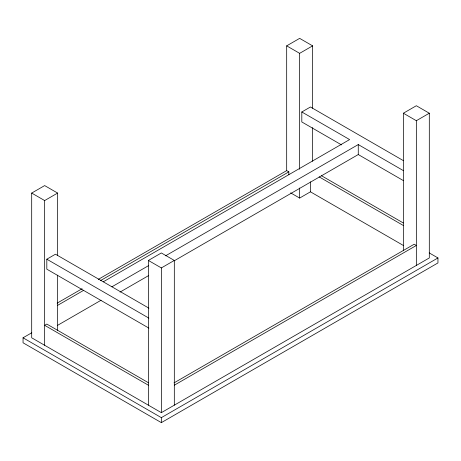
<?xml version="1.0" encoding="UTF-8"?>
<svg xmlns="http://www.w3.org/2000/svg" width="461" height="461" viewBox="0 0 461 461"><rect width="100%" height="100%" fill="white"/><g stroke="black" fill="none" stroke-linecap="round" stroke-linejoin="round"><path stroke-width="0.69" d="M403.375 250.749L403.375 113.222L416.341 105.736L429.306 113.222L429.306 257.947L161.35 412.653L31.694 337.798L31.694 193.073L44.659 185.587L57.625 193.073L57.625 255.711M98.302 279.378L286.684 170.616L286.684 45.852L299.65 38.367L312.616 45.852L312.616 108.237M31.694 193.073L44.659 200.558L57.625 193.073M286.684 45.852L299.65 53.338L312.616 45.852M148.868 328.094L46.82 269.178L46.82 259.197L55.464 254.207L148.903 308.15M341.549 144.904L301.811 121.958L301.811 111.977L310.455 106.987L403.548 160.733M57.135 303.142L82.087 288.742M57.423 305.47L83.625 290.349M100.463 280.622L288.845 171.861L288.845 174.713M103.276 281.809L349.622 139.579L301.811 111.977M148.384 405.167L148.384 260.442L161.35 252.956L174.316 260.442L174.316 405.167M429.226 252.91L437.95 257.947L437.95 262.937L161.35 422.633L23.05 342.788L23.05 337.798L31.774 332.761M111.919 286.8L148.713 265.553M165.551 255.832L358.266 144.57L403.594 170.743M57.423 325.437L101.092 300.226M148.384 260.442L161.35 267.927L174.316 260.442M403.375 113.222L416.341 120.707L429.306 113.222M120.027 292.095L148.713 275.534M174.287 260.77L358.266 154.55L403.594 180.724M290.649 192.865L299.65 198.063L310.455 191.828L403.623 245.615M174.028 382.878L414.18 244.226L416.341 245.471L174.316 385.206M23.05 337.798L161.35 417.643L437.95 257.947M321.311 175.635L403.3 222.968M319.15 176.886L403.623 225.654M286.684 170.616L288.845 171.861M46.82 259.197L148.868 318.113M148.684 382.878L46.82 324.071L44.659 325.316L148.384 385.206M416.341 120.707L416.341 265.432M358.266 144.57L358.266 154.55M312.616 127.593L312.616 161.292M310.455 181.841L310.455 191.828M299.65 53.338L299.65 169.262M299.65 187.984L299.65 198.063M161.35 267.927L161.35 412.653M161.35 417.643L161.35 422.633M57.625 275.154L57.625 330.595M44.659 200.558L44.659 345.283"/></g></svg>
